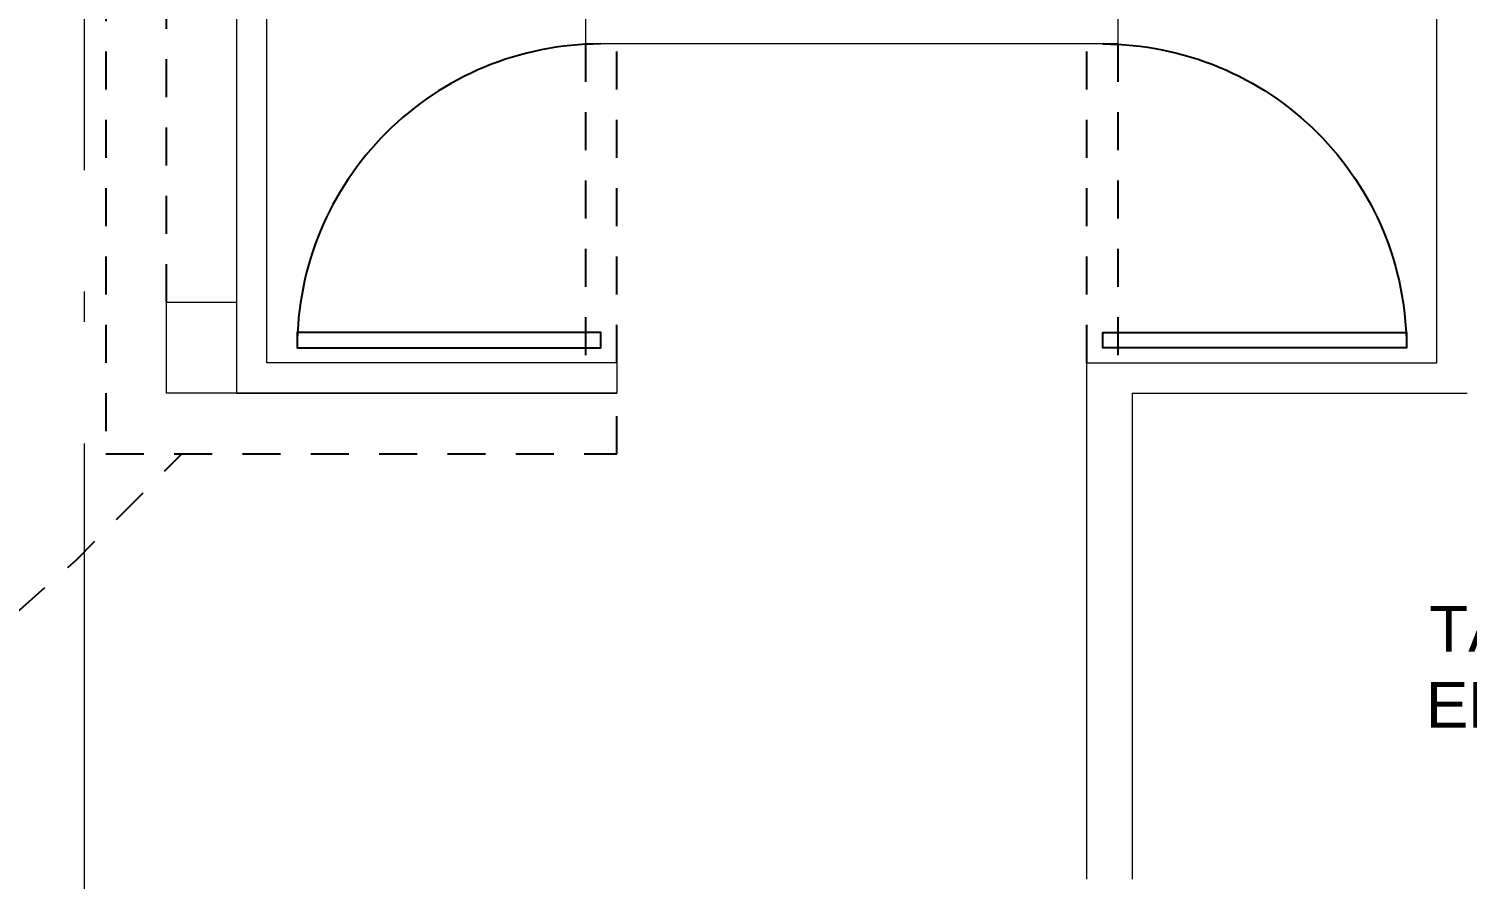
# Model space of a CAD drawing. Header units: metres. Extents: x -22 to 564, y 0 to 143.
# Drawn here: x 28.861 to 33.598, y 49.475 to 52.275 of the extents above; entities that cross this region are included whole.
import ezdxf
from ezdxf.xclip import XClip

# ---------------------------------------------------------------- set-up
doc = ezdxf.new("R2010")
doc.units = ezdxf.units.M
doc.header["$XCLIPFRAME"] = 2
doc.linetypes.add('EJES630', pattern=[6.3, 5.5, -0.4, 0, -0.4])
doc.linetypes.add('XREF PB NEURO-ONCOLOGIA$0$CONJUNTO TLAHUAC$0$HIDDEN2', pattern=[0.1875, 0.125, -0.0625])
doc.layers.add('EJES', color=11, linetype='EJES630', lineweight=0)
doc.layers.add('XREF PB NEURO-ONCOLOGIA$0$MUROS DE TABLAROCA', color=150, linetype='Continuous', lineweight=13)
for name, color, linetype in [('TEXTO', 7, 'Continuous'), ('XREF  PB CONJ$0$PARQUE', 251, 'Continuous'), ('XREF PB NEURO-ONCOLOGIA$0$PROYECCIÓN', 8, 'XREF PB NEURO-ONCOLOGIA$0$CONJUNTO TLAHUAC$0$HIDDEN2'), ('XREF PB NEURO-ONCOLOGIA$0$PUERTAS', 253, 'Continuous')]:
    doc.layers.add(name, color=color, linetype=linetype)
doc.styles.add('100 LOCALES 25', font='arial.ttf', dxfattribs={"height": 0.25})

# ---------------------------------------------------------------- blocks, each defined once
blk = doc.blocks.new('XREF PB NEURO-ONCOLOGIA')
at = {"layer": 'XREF PB NEURO-ONCOLOGIA$0$MUROS DE TABLAROCA'}
for p, q in [((20.6517, 15.9562), (17.6017, 15.9562)), ((17.6017, 14.7031), (17.6017, 15.9562)), ((17.7017, 15.8562), (20.5517, 15.8562)), ((17.7017, 14.7031), (17.7017, 15.8562)), ((18.7517, 13.0531), (18.7517, 14.8062)), ((18.8517, 14.8062), (18.7517, 14.8062)), ((17.7017, 14.7031), (17.6017, 14.7031)), ((16.0017, 13.1562), (17.7017, 13.1562)), ((17.7017, 13.1562), (17.7017, 12.0031)), ((18.8517, 13.0531), (18.7517, 13.0531)), ((17.6017, 13.0062), (16.0017, 13.0062)), ((17.6017, 13.0062), (17.6017, 11.9031)), ((17.7017, 12.0031), (20.5517, 12.0031))]:
    blk.add_line(p, q, dxfattribs=at)
blk.add_lwpolyline([(17.6017, 15.9562), (17.6017, 16.1862), (17.9017, 16.1862), (17.9017, 15.9562)], dxfattribs=at)
at = {"layer": 'XREF PB NEURO-ONCOLOGIA$0$MUROS DE TABLAROCA', "elevation": 0}
blk.add_lwpolyline([(20.3017, 15.9562), (17.6017, 15.9562), (17.6017, 14.7031)], dxfattribs=at)
at = {"layer": 'XREF PB NEURO-ONCOLOGIA$0$PROYECCIÓN'}
for p, q in [((17.9017, 16.1862), (20.0017, 16.1862)), ((18.7517, 14.8062), (17.7017, 14.8062)), ((17.7017, 14.7031), (18.7517, 14.7031)), ((17.7017, 13.1562), (18.7517, 13.1562)), ((18.7517, 13.0531), (17.7017, 13.0531))]:
    blk.add_line(p, q, dxfattribs=at)
at = {"layer": 'XREF PB NEURO-ONCOLOGIA$0$PROYECCIÓN', "elevation": 0}
blk.add_lwpolyline([(15.0872, 23.1762, 0.256404), (17.4017, 16.1365, 0.256404)], format="xyb", dxfattribs=at)
blk.add_lwpolyline([(20.3017, 16.3862), (17.4017, 16.3862), (17.4017, 14.7031), (17.6017, 14.7031)], dxfattribs=at)
at = {"layer": 'XREF PB NEURO-ONCOLOGIA$0$PUERTAS'}
for points in [[(18.7517, 14.7562, 0.414214), (17.7517, 15.7562), (17.7517, 14.7562), (17.8017, 14.7562), (17.8017, 15.7562), (17.7517, 15.7562)], [(18.7517, 13.1031, -0.414214), (17.7517, 12.1031), (17.7517, 13.1031), (17.8017, 13.1031), (17.8017, 12.1031), (17.7517, 12.1031)]]:
    blk.add_lwpolyline(points, format="xyb", dxfattribs=at)
blk = doc.blocks.new('XREF  PB CONJ')
at = {"layer": 'XREF  PB CONJ$0$PARQUE', "true_color": 0x136734}
h = blk.add_hatch(dxfattribs=at)
h.set_pattern_fill('CROSS', color=116, scale=0.02, angle=90)
edge = h.paths.add_edge_path()
edge.add_line((3.5883, 104.6056), (1.6936, 104.3684))
edge.add_line((1.6936, 104.3684), (2.4784, 17.6083))
edge.add_line((2.4784, 17.6083), (97.731, 17.9336))
edge.add_arc((97.7247, 19.237), 1.3034, 270.2752, 363.1006)
edge.add_line((99.0262, 19.3075), (96.4762, 19.3078))
edge.add_line((96.4762, 19.3078), (96.602, 20.224))
edge.add_line((96.602, 20.224), (62.4128, 20.224))
edge.add_arc((58.6329, 24.6535), 5.8231, 229.52466, 310.47534, ccw=False)
edge.add_line((54.8531, 20.224), (26.2527, 20.2188))
edge.add_line((26.2527, 20.2188), (4.2837, 20.0304))
edge.add_line((4.2837, 20.0304), (4.055, 46.6913))
edge.add_line((4.055, 46.6913), (2.3881, 46.6912))
edge.add_line((2.3881, 46.6912), (2.3881, 54.8033))
edge.add_line((2.3881, 54.8033), (3.9854, 54.8034))
edge.add_line((3.9854, 54.8034), (3.7464, 82.6679))
edge.add_line((3.7464, 82.6679), (3.6185, 95.2556))
edge.add_line((3.6185, 95.2556), (3.5883, 104.6056))

msp = doc.modelspace()

# ---------------------------------------------------------------- block references
at = {"rotation": 90}
msp.add_blockref('XREF PB NEURO-ONCOLOGIA', (45.501, 33.4734), dxfattribs=at)

# ---------------------------------------------------------------- next in the draw order: texts
at = {"layer": 'TEXTO', "insert": (32.927, 50.3743), "char_height": 0.15, "width": 1.674895, "attachment_point": 1, "style": '100 LOCALES 25'}
msp.add_mtext('\\pxqc;TABL.\\PELEC.', dxfattribs=at)

# ---------------------------------------------------------------- next in the draw order: block references
ref = msp.add_blockref('XREF  PB CONJ', (67.8976, 28.71, 0), dxfattribs=dict(rotation=89.50849308405942))
XClip(ref).set_block_clipping_path([(-2.936402334, 82.9334608569), (21.1250270707, 82.9334608569), (21.1250270707, 49.0397586863), (26.6296707885, 49.0397586863), (26.6284018429, 17.4712422498), (-2.8531787476, 17.4341989701)])

# ---------------------------------------------------------------- next in the draw order: linework, layer by layer
at = {"layer": 'EJES'}
msp.add_line((29.0449, 32.6099), (29.0449, 59.0501), dxfattribs=at)

doc.saveas('drawing.dxf')
